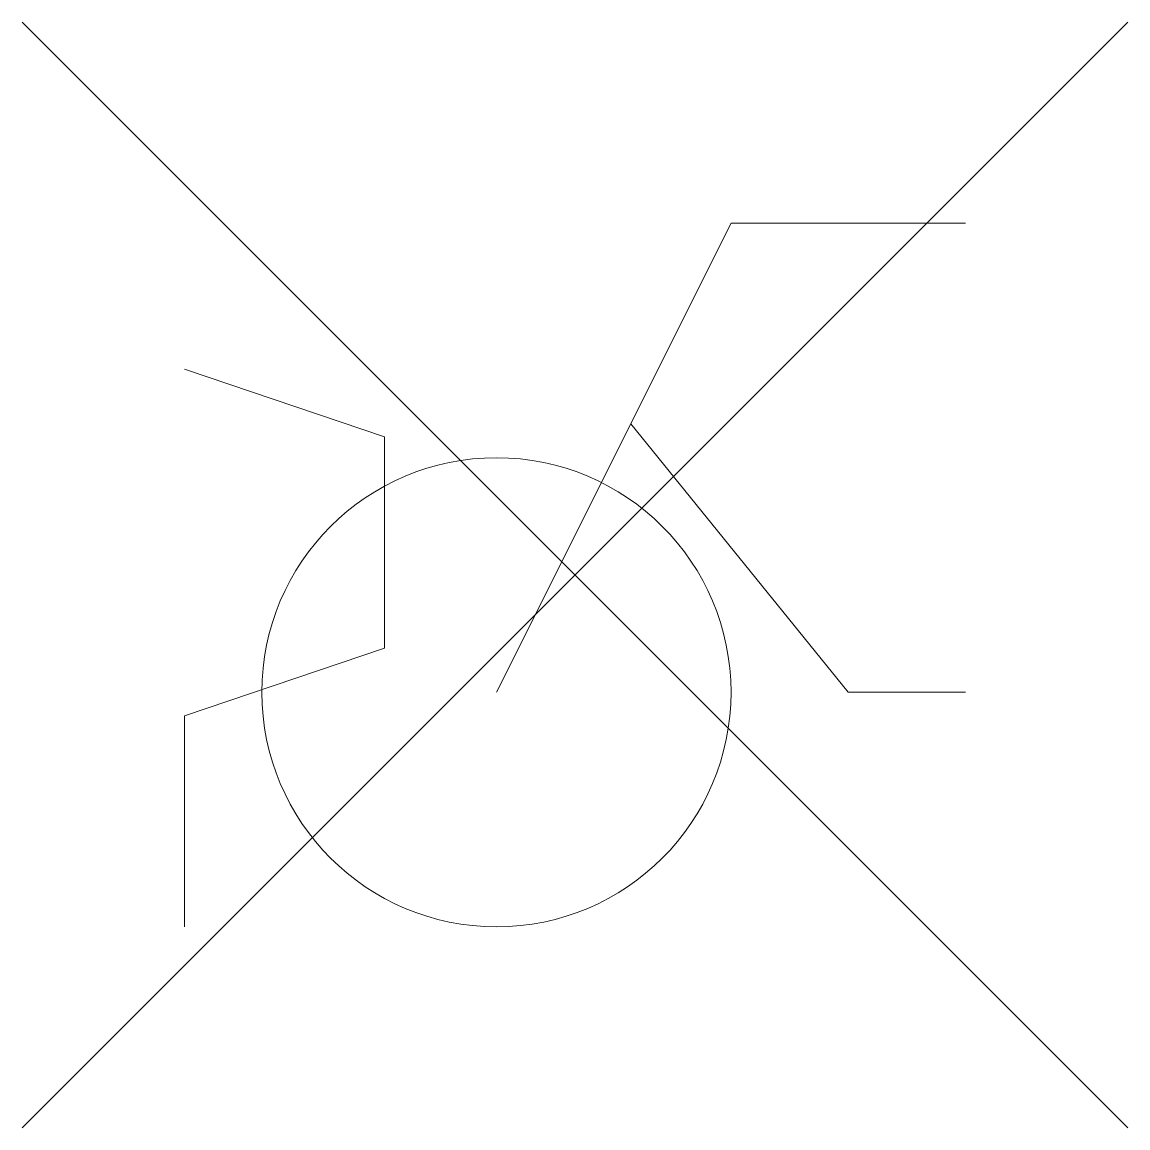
# Model space of a CAD drawing. Header units: metres. Extents: x -2.12 to 2.12, y -2.12 to 2.12.
import ezdxf

# ---------------------------------------------------------------- set-up
doc = ezdxf.new("R2010")
doc.units = ezdxf.units.M

msp = doc.modelspace()

# ---------------------------------------------------------------- linework, layer by layer
at = {"flags": 128}
for points in [[(-2.1213, 2.1213), (2.1213, -2.1213)], [(-2.1213, -2.1213), (2.1213, 2.1213)]]:
    msp.add_lwpolyline(points, dxfattribs=at)
at = {"color": 0, "linetype": 'ByBlock', "lineweight": 18}
for points in [[(-0.3014, -0.45), (0.5986, 1.35), (1.4986, 1.35)], [(-1.4986, -1.35), (-1.4986, -0.54), (-0.7314, -0.2801), (-0.7314, 0.5299), (-1.4986, 0.7897)], [(1.0486, -0.45), (0.2138, 0.5804)], [(1.0486, -0.45), (1.4986, -0.45)]]:
    msp.add_lwpolyline(points, dxfattribs=at)
msp.add_circle((-0.3014, -0.45), 0.9, dxfattribs=at)

doc.saveas('drawing.dxf')
